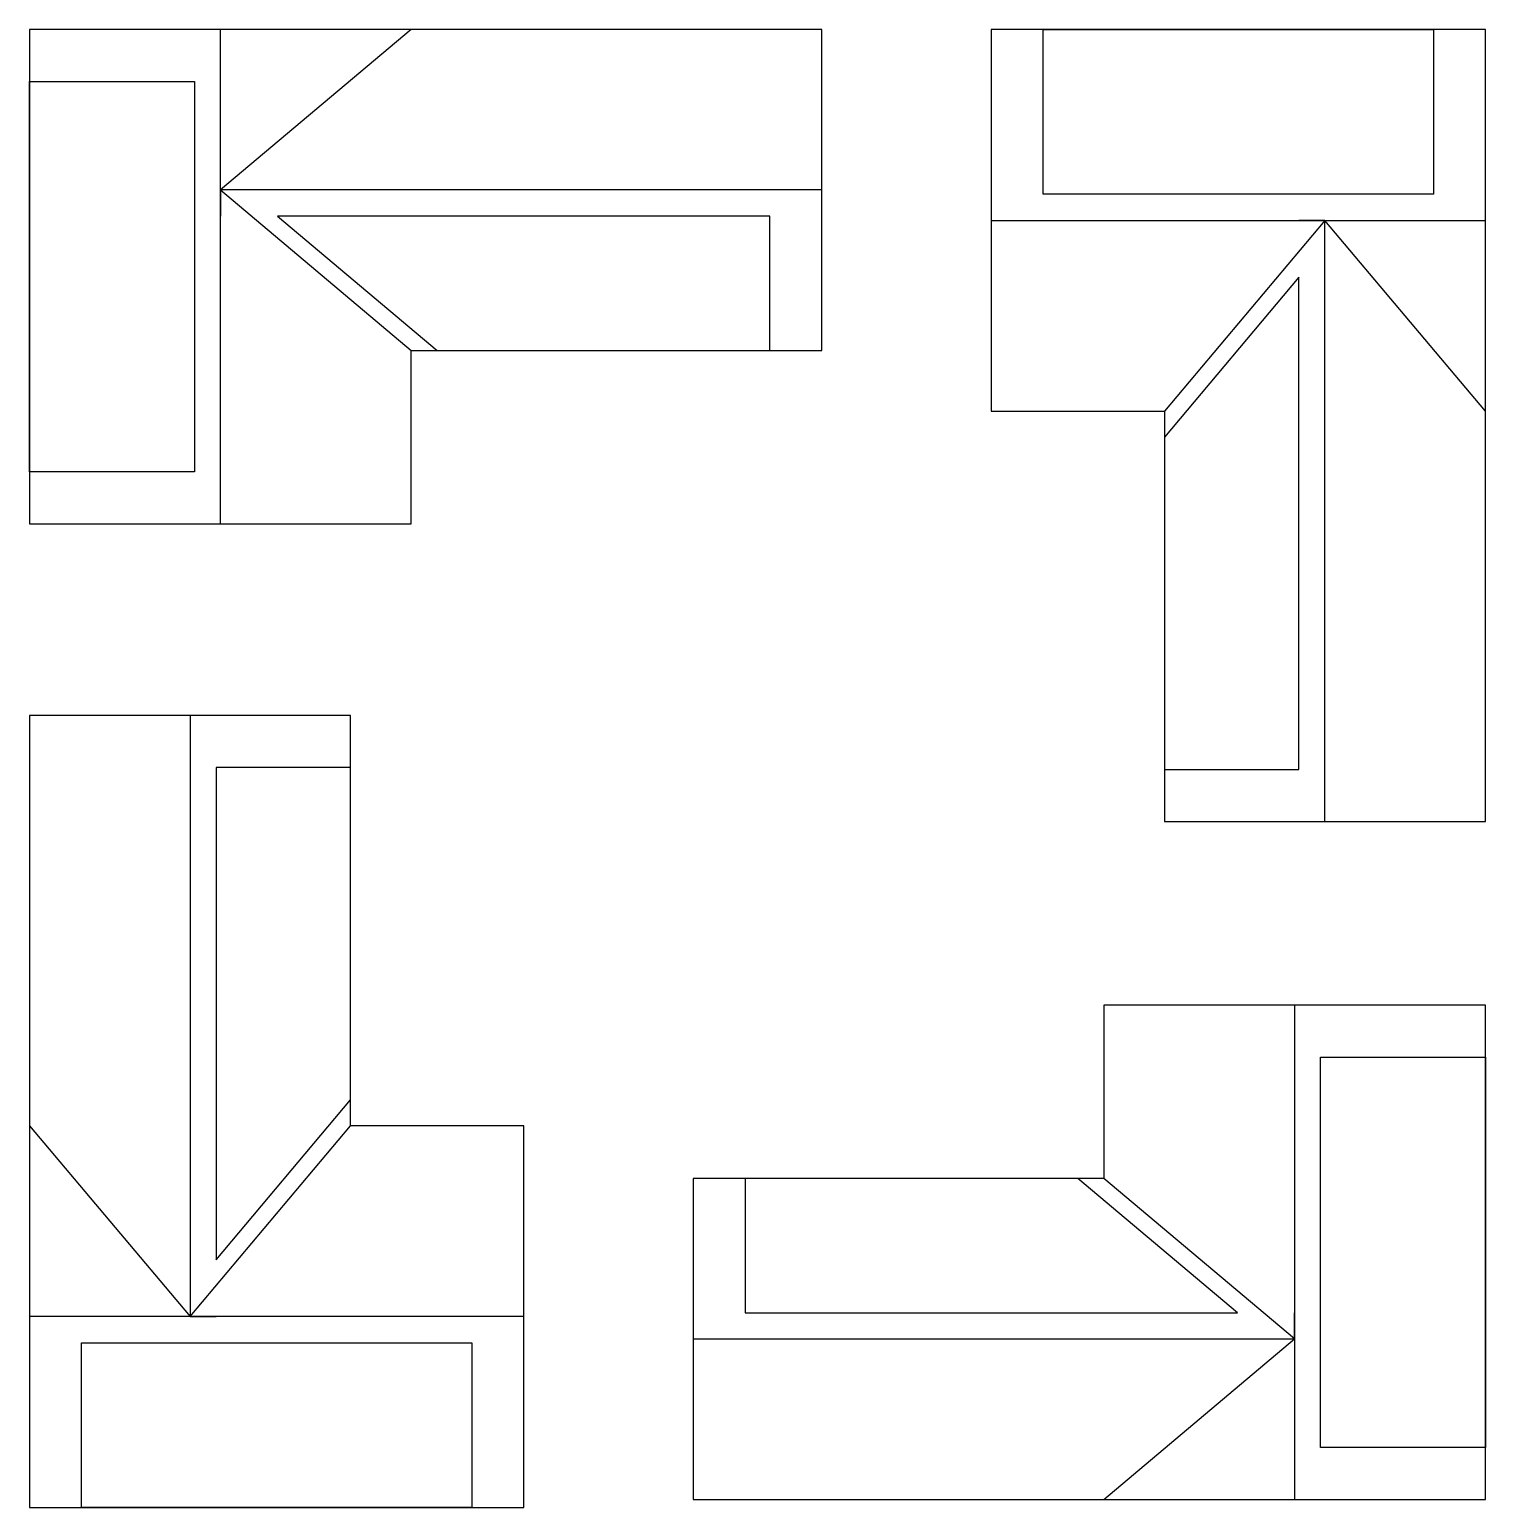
# Model space of a CAD drawing. Header units: inches. Extents: x -3572 to 2430, y -4559 to 3072.
# Drawn here: x -3409 to -2402, y -4559 to -3537 of the extents above; entities that cross this region are included whole.
import ezdxf

# ---------------------------------------------------------------- set-up
doc = ezdxf.new("R2010")
doc.units = ezdxf.units.IN
doc.header["$MEASUREMENT"] = 0
doc.layers.add('Roof Plan', color=7, linetype='Continuous')

msp = doc.modelspace()

# ---------------------------------------------------------------- linework, layer by layer
at = {"layer": 'Roof Plan', "linetype": 'ByBlock'}
for p, q in [((-3276.88077, -3878.85223), (-3276.88077, -3536.85223)), ((-3144.88077, -3536.85223), (-3276.88077, -3647.85223)), ((-2860.88077, -3647.85223), (-3276.88077, -3647.85223)), ((-3276.88077, -3647.85223), (-3144.88077, -3758.85223)), ((-2743.7321, -3668.85223), (-2401.7321, -3668.85223)), ((-2512.7321, -3668.85223), (-2623.7321, -3800.85223)), ((-2512.7321, -4084.85223), (-2512.7321, -3668.85223)), ((-2401.7321, -3800.85223), (-2512.7321, -3668.85223)), ((-3297.88077, -4011.40454), (-3297.88077, -4427.40454)), ((-2533.7321, -4211.85523), (-2533.7321, -4553.85523)), ((-3408.88077, -4295.40454), (-3297.88077, -4427.40454)), ((-3297.88077, -4427.40454), (-3186.88077, -4295.40454)), ((-2533.7321, -4442.85523), (-2665.7321, -4331.85523)), ((-3066.88077, -4427.40454), (-3408.88077, -4427.40454)), ((-2949.7321, -4442.85523), (-2533.7321, -4442.85523)), ((-2665.7321, -4553.85523), (-2533.7321, -4442.85523))]:
    msp.add_line(p, q, dxfattribs=at)
at = {"layer": 'Roof Plan'}
for p, q in [((-3276.88077, -3647.85223), (-3276.88077, -3665.85223)), ((-2743.7321, -3668.85223), (-2707.7321, -3668.85223)), ((-2512.7321, -3668.85223), (-2530.7321, -3668.85223)), ((-3144.88077, -3758.85223), (-3126.88077, -3758.85223)), ((-2623.7321, -3800.85223), (-2623.7321, -3818.85223)), ((-3276.88077, -3878.85223), (-3276.88077, -3842.85223)), ((-2533.7321, -4211.85523), (-2533.7321, -4247.85523)), ((-3186.88077, -4295.40454), (-3186.88077, -4277.40454)), ((-2665.7321, -4331.85523), (-2683.7321, -4331.85523)), ((-3297.88077, -4427.40454), (-3279.88077, -4427.40454)), ((-3066.88077, -4427.40454), (-3102.88077, -4427.40454)), ((-2533.7321, -4442.85523), (-2533.7321, -4424.85523))]:
    msp.add_line(p, q, dxfattribs=at)
at = {"layer": 'Roof Plan', "linetype": 'ByBlock'}
for points in [[(-3408.88077, -3536.85223), (-3408.88077, -3878.85223), (-3144.88077, -3878.85223), (-3144.88077, -3758.85223), (-2860.88077, -3758.85223), (-2860.88077, -3536.85223), (-3408.88077, -3536.85223)], [(-2401.7321, -3536.85223), (-2743.7321, -3536.85223), (-2743.7321, -3800.85223), (-2623.7321, -3800.85223), (-2623.7321, -4084.85223), (-2401.7321, -4084.85223), (-2401.7321, -3536.85223)], [(-3408.88077, -4559.40454), (-3066.88077, -4559.40454), (-3066.88077, -4295.40454), (-3186.88077, -4295.40454), (-3186.88077, -4011.40454), (-3408.88077, -4011.40454), (-3408.88077, -4559.40454)], [(-2401.7321, -4553.85523), (-2401.7321, -4211.85523), (-2665.7321, -4211.85523), (-2665.7321, -4331.85523), (-2949.7321, -4331.85523), (-2949.7321, -4553.85523), (-2401.7321, -4553.85523)]]:
    msp.add_lwpolyline(points, dxfattribs=at)
for points in [[(-2437.7321, -3536.85223), (-2437.7321, -3650.85223), (-2707.7321, -3650.85223), (-2707.7321, -3536.85223)], [(-3408.88077, -3572.85223), (-3294.88077, -3572.85223), (-3294.88077, -3842.85223), (-3408.88077, -3842.85223)], [(-3237.47536, -3665.85223), (-3126.88077, -3758.85223), (-2896.88077, -3758.85223), (-2896.88077, -3665.85223)], [(-2530.7321, -3708.25763), (-2623.7321, -3818.85223), (-2623.7321, -4048.85223), (-2530.7321, -4048.85223)], [(-3279.88077, -4387.99914), (-3186.88077, -4277.40454), (-3186.88077, -4047.40454), (-3279.88077, -4047.40454)], [(-2401.7321, -4517.85523), (-2515.7321, -4517.85523), (-2515.7321, -4247.85523), (-2401.7321, -4247.85523)], [(-2573.13751, -4424.85523), (-2683.7321, -4331.85523), (-2913.7321, -4331.85523), (-2913.7321, -4424.85523)], [(-3372.88077, -4559.40454), (-3372.88077, -4445.40454), (-3102.88077, -4445.40454), (-3102.88077, -4559.40454)]]:
    msp.add_lwpolyline(points, close=True, dxfattribs=at)

doc.saveas('drawing.dxf')
